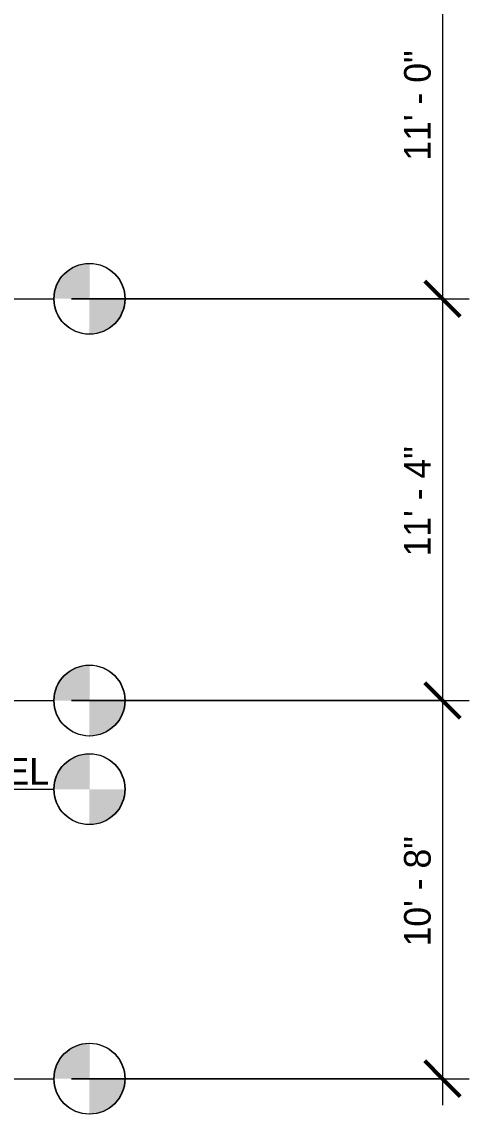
# Model space of a CAD drawing. Header units: inches. Extents: x -4169 to 1833, y -300 to 585.
# Drawn here: x -1825 to -1673.6, y -140 to 229.7 of the extents above; entities that cross this region are included whole.
import ezdxf

# ---------------------------------------------------------------- set-up
doc = ezdxf.new("R2010")
doc.units = ezdxf.units.IN
doc.header["$MEASUREMENT"] = 0
doc.linetypes.add('Grid Line 1_2_', pattern=[0.875, 0.5, -0.125, 0.125, -0.125])
for name, color, linetype, lineweight in [('0-1', 7, 'Continuous', 5), ('0-3', 191, 'Continuous', 5), ('0-5', 165, 'Continuous', 5), ('A-ANNO-DIMS', 211, 'Continuous', 9), ('A-ANNO-DIMS-96', 211, 'Continuous', 9), ('A-FLOR-LEVL', 51, 'Continuous', 9), ('A-FLOR-LEVL-1', 51, 'Grid Line 1_2_', 9), ('A-FLOR-LEVL-2', 254, 'Continuous', 9), ('A-FLOR-LEVL-3', 147, 'Continuous', 9)]:
    doc.layers.add(name, color=color, linetype=linetype, lineweight=lineweight)
doc.styles.add('Century Gothic', font='ufonts.com_century-gothic.ttf', dxfattribs={"height": 9})
doc.dimstyles.new('OD__1_8__Tol__', dxfattribs={"dimscale": 12, "dimtxt": 9.397514, "dimasz": 1, "dimexe": 0.75, "dimexo": 0.5, "dimgap": 0.125, "dimtad": 1, "dimdec": 3, "dimrnd": 0.125, "dimzin": 3, "dimdsep": 46, "dimlunit": 4, "dimtxsty": 'Century Gothic', "dimblk1": 'OBLIQUE', "dimblk2": 'OBLIQUE', "dimsah": 1, "dimcen": 0.09, "dimdle": 0.75, "dimazin": 0, "dimtfac": 1, "dimtdec": 4, "dimtix": 1, "dimtmove": 0, "dimatfit": 3, "dimfxl": 1, "dimtvp": 1, "dimtfill": 1, "dimfrac": 2, "dimtolj": 1, "dimtzin": 0, "dimarcsym": 2})

# ---------------------------------------------------------------- blocks, each defined once
blk = doc.blocks.new('Level - Level Head - Circle-V179-BUILDING SECTION - NORTH_SOUTH THRU PARKING RAMP - LOOKING WEST')
at = {"layer": 'A-FLOR-LEVL'}
h = blk.add_hatch(color=256, dxfattribs=at)
edge = h.paths.add_edge_path(flags=0)
edge.add_line((-1802.21, 0), (-1814.21, 0))
edge.add_arc((-1802.21, 0), 12, 90, 180, ccw=False)
edge.add_line((-1802.21, 12), (-1802.21, 0))
h = blk.add_hatch(color=256, dxfattribs=at)
edge = h.paths.add_edge_path(flags=0)
edge.add_line((-1802.21, -12), (-1802.21, 0))
edge.add_line((-1802.21, 0), (-1790.21, 0))
edge.add_arc((-1802.21, 0), 12, 270, 360, ccw=False)
at = {"layer": 'A-FLOR-LEVL-2'}
blk.add_circle((-1802.21, 0), 12, dxfattribs=at)
blk = doc.blocks.new('CTR - 2nd Phase_rvt-1-BUILDING SECTION - NORTH_SOUTH THRU PARKING RAMP - LOOKING WEST')
at = {"layer": 'A-FLOR-LEVL-1'}
for p, q in [((-4168.71, 136), (-1814.21, 136)), ((-4168.71, 0), (-1814.21, 0)), ((-4168.71, -30), (-1814.21, -30)), ((-4168.71, -128), (-1814.21, -128))]:
    blk.add_line(p, q, dxfattribs=at)
at = {"layer": '0-3'}
for p in [(0, 136), (0, 0), (0, -30), (0, -128)]:
    blk.add_blockref('Level - Level Head - Circle-V179-BUILDING SECTION - NORTH_SOUTH THRU PARKING RAMP - LOOKING WEST', p, dxfattribs=at)
at = {"layer": 'A-FLOR-LEVL', "insert": (-1949.56, -19.45), "char_height": 9, "width": 150.288, "attachment_point": 1, "style": 'Century Gothic'}
blk.add_mtext('-2\' - 6" - STREET LEVEL', dxfattribs=at)
blk = doc.blocks.new('Level - Level Head - Circle-V180-BUILDING SECTION - NORTH_SOUTH THRU PARKING RAMP - LOOKING WEST')
at = {"layer": 'A-FLOR-LEVL'}
h = blk.add_hatch(color=256, dxfattribs=at)
edge = h.paths.add_edge_path(flags=0)
edge.add_line((-1802.21, 0), (-1814.21, 0))
edge.add_arc((-1802.21, 0), 12, 90, 180, ccw=False)
edge.add_line((-1802.21, 12), (-1802.21, 0))
h = blk.add_hatch(color=256, dxfattribs=at)
edge = h.paths.add_edge_path(flags=0)
edge.add_line((-1802.21, -12), (-1802.21, 0))
edge.add_line((-1802.21, 0), (-1790.21, 0))
edge.add_arc((-1802.21, 0), 12, 270, 360, ccw=False)
at = {"layer": 'A-FLOR-LEVL-3'}
blk.add_circle((-1802.21, 0), 12, dxfattribs=at)
blk = doc.blocks.new('CTR  - Topography_rvt-1-BUILDING SECTION - NORTH_SOUTH THRU PARKING RAMP - LOOKING WEST')
at = {"layer": 'A-FLOR-LEVL-1'}
for p, q in [((-4168.71, 0), (-1814.21, 0)), ((-4168.71, -128), (-1814.21, -128))]:
    blk.add_line(p, q, dxfattribs=at)
at = {"layer": '0-5'}
for p in [(0, 0), (0, -128)]:
    blk.add_blockref('Level - Level Head - Circle-V180-BUILDING SECTION - NORTH_SOUTH THRU PARKING RAMP - LOOKING WEST', p, dxfattribs=at)
blk = doc.blocks.new('CTR - 1st Phase - Common Walls_rvt-1-BUILDING SECTION - NORTH_SOUTH THRU PARKING RAMP - LOOKING WEST')
at = {"layer": 'A-FLOR-LEVL-1'}
for p, q in [((-4168.71, 136), (-1814.21, 136)), ((-4168.71, 0), (-1814.21, 0)), ((-4168.71, -30), (-1814.21, -30)), ((-4168.71, -128), (-1814.21, -128))]:
    blk.add_line(p, q, dxfattribs=at)
at = {"layer": '0-5'}
for p in [(0, 136), (0, 0), (0, -30), (0, -128)]:
    blk.add_blockref('Level - Level Head - Circle-V180-BUILDING SECTION - NORTH_SOUTH THRU PARKING RAMP - LOOKING WEST', p, dxfattribs=at)
at = {"layer": 'A-FLOR-LEVL', "insert": (-1949.56, -19.45), "char_height": 9, "width": 150.288, "attachment_point": 1, "style": 'Century Gothic'}
blk.add_mtext('-2\' - 6" - STREET LEVEL', dxfattribs=at)
blk = doc.blocks.new('Level - Level Head - Circle-50818-BUILDING SECTION - NORTH_SOUTH THRU PARKING RAMP - LOOKING WEST')
at = {"layer": 'A-FLOR-LEVL'}
h = blk.add_hatch(color=256, dxfattribs=at)
edge = h.paths.add_edge_path(flags=0)
edge.add_line((-1802.1, 0), (-1814.1, 0))
edge.add_arc((-1802.1, 0), 12, 90, 180, ccw=False)
edge.add_line((-1802.1, 12), (-1802.1, 0))
h = blk.add_hatch(color=256, dxfattribs=at)
edge = h.paths.add_edge_path(flags=0)
edge.add_line((-1802.1, -12), (-1802.1, 0))
edge.add_line((-1802.1, 0), (-1790.1, 0))
edge.add_arc((-1802.1, 0), 12, 270, 360, ccw=False)
blk.add_circle((-1802.1, 0), 12, dxfattribs=at)
blk = doc.blocks.new('DIMBLOCK4-BUILDING SECTION - NORTH_SOUTH THRU PARKING RAMP - LOOKING WEST')
at = {"layer": 'A-ANNO-DIMS-96', "lineweight": 50}
for p, q in [((-1682.62, 268), (-1688.62, 274)), ((-1682.62, 268), (-1676.62, 262)), ((-1682.62, 136), (-1688.62, 142)), ((-1682.62, 136), (-1676.62, 130))]:
    blk.add_line(p, q, dxfattribs=at)
at = {"layer": 'A-ANNO-DIMS-96'}
for p, q in [((-1808.21, 268), (-1673.62, 268)), ((-1682.62, 268), (-1808.21, 268)), ((-1682.62, 268), (-1682.62, 136)), ((-1808.21, 136), (-1673.62, 136)), ((-1682.62, 136), (-1808.21, 136))]:
    blk.add_line(p, q, dxfattribs=at)
at = {"layer": 'A-ANNO-DIMS-96', "color": 0, "insert": (-1695.65, 182.76), "char_height": 9, "width": 46.1821, "attachment_point": 1, "rotation": 90, "line_spacing_factor": 0.984502, "style": 'Century Gothic', "bg_fill": 3, "box_fill_scale": 1.25, "bg_fill_color": 256, "bg_fill_true_color": 13158600, "bg_fill_transparency": 0}
blk.add_mtext('11\' - 0"', dxfattribs=at)
blk = doc.blocks.new('_Oblique')
at = {"color": 0, "linetype": 'ByBlock', "lineweight": -2}
blk.add_line((-0.5, -0.5), (0.5, 0.5), dxfattribs=at)
blk = doc.blocks.new('DIMBLOCK5-BUILDING SECTION - NORTH_SOUTH THRU PARKING RAMP - LOOKING WEST')
at = {"layer": 'A-ANNO-DIMS-96', "lineweight": 50}
for p, q in [((-1682.62, 136), (-1688.62, 142)), ((-1682.62, 136), (-1676.62, 130)), ((-1682.62, 0), (-1688.62, 6)), ((-1682.62, 0), (-1676.62, -6))]:
    blk.add_line(p, q, dxfattribs=at)
at = {"layer": 'A-ANNO-DIMS-96'}
for p, q in [((-1808.21, 136), (-1673.62, 136)), ((-1682.62, 136), (-1808.21, 136)), ((-1682.62, 136), (-1682.62, 0)), ((-1808.21, 0), (-1673.62, 0)), ((-1682.62, 0), (-1808.21, 0))]:
    blk.add_line(p, q, dxfattribs=at)
at = {"layer": 'A-ANNO-DIMS-96', "color": 0, "insert": (-1695.65, 48.76), "char_height": 9, "width": 46.1821, "attachment_point": 1, "rotation": 90, "line_spacing_factor": 0.984502, "style": 'Century Gothic', "bg_fill": 3, "box_fill_scale": 1.25, "bg_fill_color": 256, "bg_fill_true_color": 13158600, "bg_fill_transparency": 0}
blk.add_mtext('11\' - 4"', dxfattribs=at)
blk = doc.blocks.new('DIMBLOCK6-BUILDING SECTION - NORTH_SOUTH THRU PARKING RAMP - LOOKING WEST')
at = {"layer": 'A-ANNO-DIMS-96', "lineweight": 50}
for p, q in [((-1682.62, 0), (-1688.62, 6)), ((-1682.62, 0), (-1676.62, -6)), ((-1682.62, -128), (-1688.62, -122)), ((-1682.62, -128), (-1676.62, -134))]:
    blk.add_line(p, q, dxfattribs=at)
at = {"layer": 'A-ANNO-DIMS-96'}
for p, q in [((-1808.21, 0), (-1673.62, 0)), ((-1682.62, 0), (-1808.21, 0)), ((-1682.62, 0), (-1682.62, -137)), ((-1808.21, -128), (-1673.62, -128)), ((-1682.62, -128), (-1808.21, -128))]:
    blk.add_line(p, q, dxfattribs=at)
at = {"layer": 'A-ANNO-DIMS-96', "color": 0, "insert": (-1695.65, -83.24), "char_height": 9, "width": 46.1821, "attachment_point": 1, "rotation": 90, "line_spacing_factor": 0.984502, "style": 'Century Gothic', "bg_fill": 3, "box_fill_scale": 1.25, "bg_fill_color": 256, "bg_fill_true_color": 13158600, "bg_fill_transparency": 0}
blk.add_mtext('10\' - 8"', dxfattribs=at)

msp = doc.modelspace()

# ---------------------------------------------------------------- linework, layer by layer
at = {"layer": 'A-FLOR-LEVL-1'}
for p, q in [((-4167.9645, 136), (-1814.099, 136)), ((-4167.9645, 0), (-1814.099, 0)), ((-4167.9645, -30), (-1814.099, -30)), ((-4167.9645, -128), (-1814.099, -128))]:
    msp.add_line(p, q, dxfattribs=at)

# ---------------------------------------------------------------- block references
at = {"layer": '0-1'}
for name in ['CTR - 2nd Phase_rvt-1-BUILDING SECTION - NORTH_SOUTH THRU PARKING RAMP - LOOKING WEST', 'CTR - 1st Phase - Common Walls_rvt-1-BUILDING SECTION - NORTH_SOUTH THRU PARKING RAMP - LOOKING WEST', 'CTR  - Topography_rvt-1-BUILDING SECTION - NORTH_SOUTH THRU PARKING RAMP - LOOKING WEST']:
    msp.add_blockref(name, (0, 0), dxfattribs=at)
at = {"layer": 'A-FLOR-LEVL'}
for p in [(0, 136), (0, 0), (0, -30), (0, -128)]:
    msp.add_blockref('Level - Level Head - Circle-50818-BUILDING SECTION - NORTH_SOUTH THRU PARKING RAMP - LOOKING WEST', p, dxfattribs=at)

# ---------------------------------------------------------------- texts
at = {"layer": 'A-FLOR-LEVL', "insert": (-1949.4555, -19.4492), "char_height": 9, "width": 150.288, "attachment_point": 1, "style": 'Century Gothic'}
msp.add_mtext('-2\' - 6" - STREET LEVEL', dxfattribs=at)

# ---------------------------------------------------------------- next in the draw order: dimensions: what is measured, and where the dimension line sits
at = {"layer": 'A-ANNO-DIMS'}
dim = msp.add_linear_dim(base=(-1682.616, 136), p1=(-1814.2064, 268), p2=(-1814.2064, 136), angle=90, dimstyle='OD__1_8__Tol__', override={"dimpost": '<>', "dimfxl": 132}, dxfattribs=at)
dim.commit()
dim.dimension.update_dxf_attribs({"geometry": 'DIMBLOCK4-BUILDING SECTION - NORTH_SOUTH THRU PARKING RAMP - LOOKING WEST', "text_midpoint": (-1688.8424, 202)})

# ---------------------------------------------------------------- next in the draw order: dimensions: what is measured, and where the dimension line sits
dim = msp.add_linear_dim(base=(-1682.616, 0), p1=(-1814.2064, 136), p2=(-1814.2064, 0), angle=90, dimstyle='OD__1_8__Tol__', override={"dimpost": '<>', "dimfxl": 136}, dxfattribs=at)
dim.commit()
dim.dimension.update_dxf_attribs({"geometry": 'DIMBLOCK5-BUILDING SECTION - NORTH_SOUTH THRU PARKING RAMP - LOOKING WEST', "text_midpoint": (-1688.7292, 68)})

# ---------------------------------------------------------------- next in the draw order: dimensions: what is measured, and where the dimension line sits
dim = msp.add_linear_dim(base=(-1682.616, -128), p1=(-1814.2064, 0), p2=(-1814.2064, -128), angle=90, dimstyle='OD__1_8__Tol__', override={"dimpost": '<>', "dimfxl": 128}, dxfattribs=at)
dim.commit()
dim.dimension.update_dxf_attribs({"geometry": 'DIMBLOCK6-BUILDING SECTION - NORTH_SOUTH THRU PARKING RAMP - LOOKING WEST', "text_midpoint": (-1688.8424, -64)})

doc.saveas('drawing.dxf')
